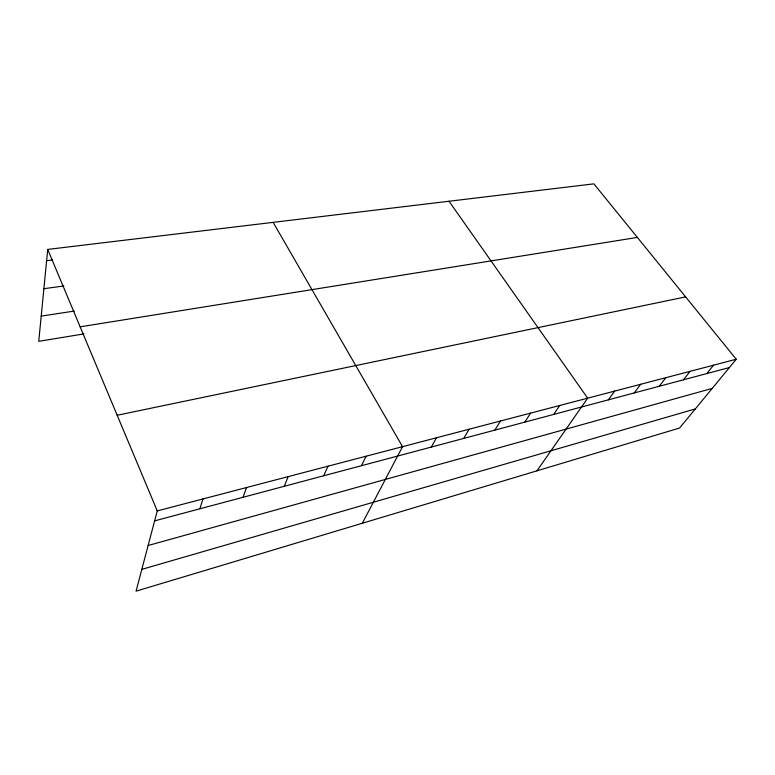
<?xml version="1.0" encoding="UTF-8"?>
<svg xmlns="http://www.w3.org/2000/svg" width="775" height="775" viewBox="0 0 775 775"><rect width="100%" height="100%" fill="white"/><g stroke="black" fill="none" stroke-linecap="round" stroke-linejoin="round"><path stroke-width="1.16" d="M47.721 249.424L157.257 510.919L136.071 591.151L679.578 428.023L736.25 359.242L593.882 183.849L47.721 249.424L38.75 341.329L83.903 333.909M199.853 508.807L202.963 498.945M243.011 497.298L246.566 487.523M284.251 486.293L288.193 476.615M323.688 475.772L327.99 466.192M361.441 465.707L366.071 456.223M362.342 523.232L402.545 446.662L273.149 222.357M431.307 447.068L436.499 437.768M463.692 438.427L469.117 429.224M494.838 430.125L500.476 421.009M524.811 422.123L530.643 413.104M553.679 414.422L559.686 405.499M536.968 470.822L587.673 398.166L449.016 201.248M608.346 399.842L614.653 391.094M634.25 392.935L640.683 384.284M659.263 386.26L665.822 377.696M683.434 379.818L690.099 371.332M706.8 373.579L713.562 365.19M141.825 569.363L695.311 408.929M148.122 545.513L712.235 388.391M154.632 520.868L729.401 367.553M157.257 510.919L736.25 359.242M117.18 415.255L685.633 296.883M80.145 326.837L637.36 237.421M41.211 316.103L74.284 311.075M43.884 288.717L63.87 285.946M46.626 260.681L52.477 259.945"/></g></svg>
